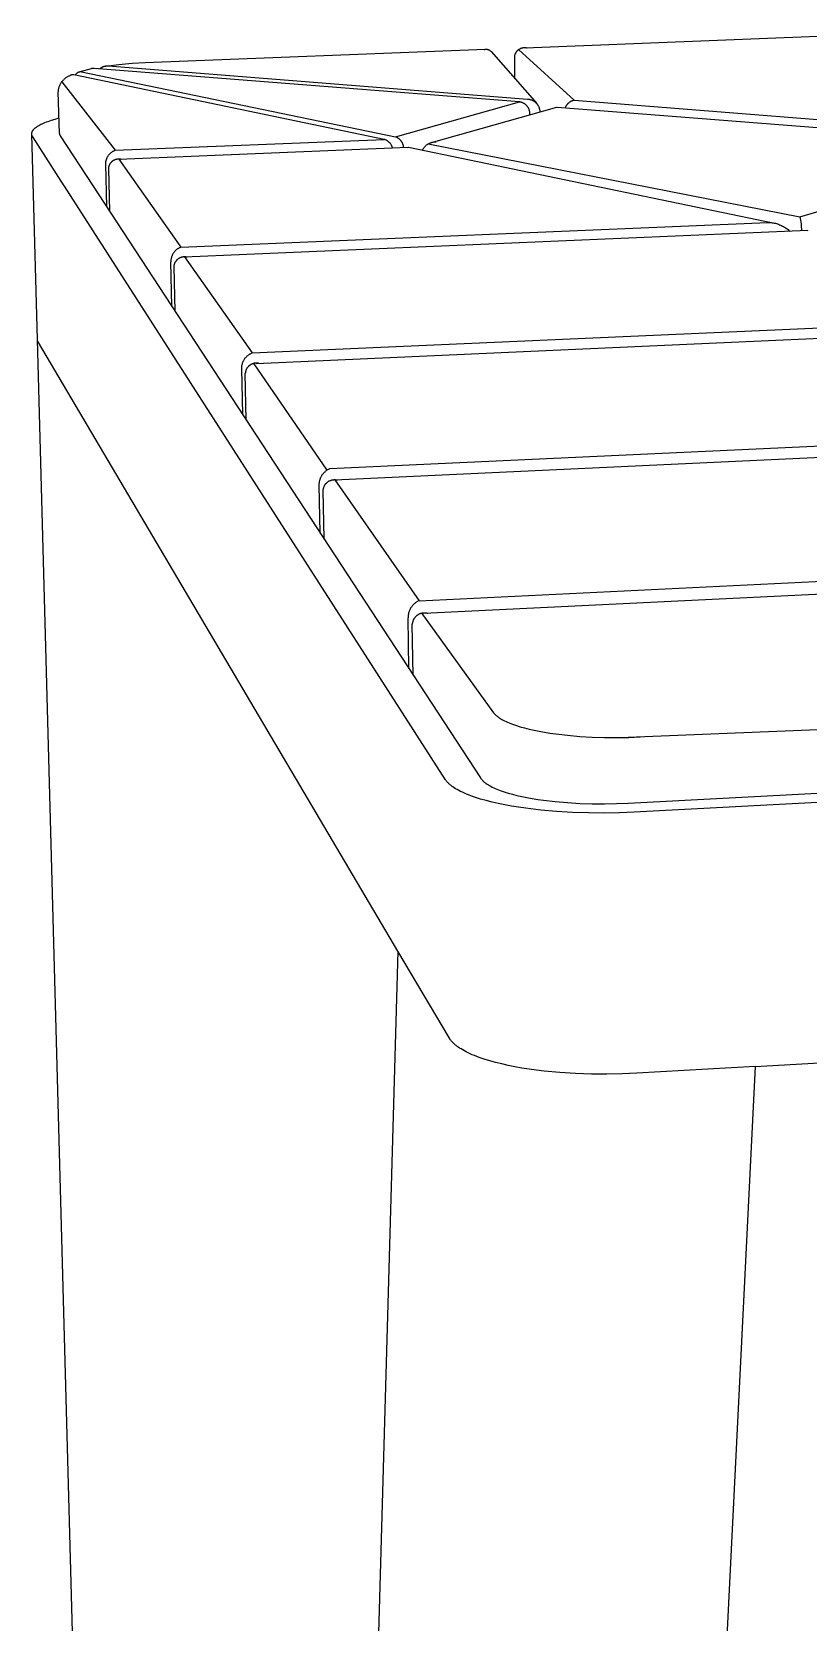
# Model space of a CAD drawing. Header units: millimetres. Extents: x 373 to 3451, y -552 to 1598.
# Drawn here: x 1055 to 1175.8, y 257.4 to 504.7 of the extents above; entities that cross this region are included whole.
import ezdxf

# ---------------------------------------------------------------- set-up
doc = ezdxf.new("R2010")
doc.units = ezdxf.units.MM
doc.header["$MEASUREMENT"] = 0
doc.layers.add('Domyślny', color=7, linetype='Continuous', true_color=0x000000)
doc.layers.add('Utwórz2D linie widoczne', color=7, linetype='Continuous', true_color=0x000000)

msp = doc.modelspace()

# ---------------------------------------------------------------- linework, layer by layer
at = {"layer": 'Domyślny'}
for p, q in [((1130.72, 501.94), (1139.34, 494.05)), ((1059.65, 496.91), (1067.99, 486.29)), ((1111.59, 488.39), (1130.85, 493.8)), ((1139.34, 494.05), (1212.71, 488.28)), ((1067.99, 486.29), (1109.79, 487.98)), ((1116.64, 487.26), (1174.45, 475.91)), ((1068.52, 484.92), (1078.17, 471.19)), ((1174.45, 475.91), (1211.55, 487.1)), ((1078.17, 471.19), (1169.47, 475.07)), ((1078.76, 469.71), (1089.26, 454.76)), ((1089.26, 454.76), (1235.91, 461.26)), ((1089.52, 453.09), (1100.88, 436.54)), ((1101.38, 436.79), (1307.56, 446.37)), ((1102.12, 435.02), (1115.24, 416.23)), ((1115.24, 416.23), (1388.32, 429.59)), ((1115.65, 414.24), (1126.8, 398.8)), ((1223.22, 398), (1147.76, 394.97))]:
    msp.add_line(p, q, dxfattribs=at)
at = {"layer": 'Utwórz2D linie widoczne'}
for p, q in [((1131.72, 502.23), (1195.07, 504.7)), ((1130.89, 502.05), (1130.94, 502.08)), ((1130.94, 502.08), (1130.99, 502.1)), ((1130.99, 502.1), (1131.04, 502.12)), ((1131.04, 502.12), (1131.09, 502.14)), ((1131.09, 502.14), (1131.14, 502.16)), ((1131.14, 502.16), (1131.19, 502.18)), ((1131.19, 502.18), (1131.24, 502.19)), ((1131.24, 502.19), (1131.29, 502.21)), ((1131.29, 502.21), (1131.34, 502.22)), ((1131.34, 502.22), (1131.39, 502.23)), ((1131.39, 502.23), (1131.45, 502.24)), ((1131.45, 502.24), (1131.5, 502.24)), ((1131.5, 502.24), (1131.55, 502.25)), ((1131.55, 502.25), (1131.61, 502.25)), ((1131.61, 502.25), (1131.66, 502.25)), ((1131.66, 502.25), (1131.71, 502.25)), ((1131.71, 502.25), (1131.77, 502.25)), ((1131.77, 502.25), (1131.82, 502.24)), ((1131.82, 502.24), (1131.87, 502.24)), ((1131.87, 502.24), (1131.93, 502.23)), ((1131.93, 502.23), (1131.98, 502.22)), ((1131.98, 502.22), (1132.03, 502.21)), ((1066.52, 499.38), (1068.56, 499.63)), ((1068.56, 499.63), (1070.6, 499.81)), ((1070.6, 499.81), (1072.65, 499.92)), ((1072.65, 499.92), (1125.59, 501.99)), ((1125.36, 501.95), (1125.4, 501.96)), ((1125.4, 501.96), (1125.43, 501.97)), ((1125.43, 501.97), (1125.46, 501.97)), ((1125.46, 501.97), (1125.5, 501.98)), ((1125.5, 501.98), (1125.53, 501.98)), ((1125.53, 501.98), (1125.57, 501.99)), ((1125.57, 501.99), (1125.6, 501.99)), ((1125.6, 501.99), (1125.64, 501.99)), ((1125.64, 501.99), (1125.67, 501.99)), ((1125.67, 501.99), (1125.71, 501.99)), ((1125.71, 501.99), (1125.74, 501.99)), ((1125.74, 501.99), (1125.78, 501.99)), ((1125.78, 501.99), (1125.81, 501.98)), ((1125.81, 501.98), (1125.84, 501.98)), ((1125.84, 501.98), (1125.88, 501.97)), ((1125.88, 501.97), (1125.91, 501.96)), ((1125.91, 501.96), (1125.95, 501.95)), ((1125.95, 501.95), (1125.98, 501.94)), ((1125.98, 501.94), (1126.01, 501.93)), ((1126.01, 501.93), (1126.05, 501.92)), ((1126.05, 501.92), (1126.08, 501.91)), ((1126.08, 501.91), (1126.11, 501.89)), ((1126.11, 501.89), (1126.14, 501.88)), ((1126.14, 501.88), (1126.17, 501.86)), ((1126.17, 501.86), (1126.2, 501.84)), ((1126.2, 501.84), (1126.23, 501.82)), ((1126.23, 501.82), (1126.26, 501.8)), ((1126.26, 501.8), (1126.29, 501.78)), ((1126.29, 501.78), (1126.31, 501.76)), ((1126.31, 501.76), (1126.34, 501.74)), ((1126.34, 501.74), (1126.37, 501.72)), ((1126.37, 501.72), (1126.39, 501.69)), ((1126.39, 501.69), (1126.41, 501.67)), ((1126.41, 501.67), (1126.44, 501.64)), ((1126.44, 501.64), (1133.55, 493.54)), ((1130.11, 500.84), (1130.12, 500.89)), ((1130.11, 500.79), (1130.11, 500.84)), ((1130.15, 497.41), (1130.11, 500.79)), ((1130.12, 500.95), (1130.13, 501)), ((1130.12, 500.89), (1130.12, 500.95)), ((1130.13, 501), (1130.15, 501.05)), ((1130.15, 501.05), (1130.16, 501.1)), ((1130.16, 501.1), (1130.17, 501.15)), ((1130.17, 501.15), (1130.19, 501.2)), ((1130.19, 501.2), (1130.21, 501.26)), ((1130.21, 501.26), (1130.23, 501.3)), ((1130.23, 501.3), (1130.25, 501.35)), ((1130.25, 501.35), (1130.27, 501.4)), ((1130.27, 501.4), (1130.3, 501.45)), ((1130.3, 501.45), (1130.33, 501.5)), ((1130.33, 501.5), (1130.35, 501.54)), ((1130.35, 501.54), (1130.38, 501.59)), ((1130.38, 501.59), (1130.41, 501.63)), ((1130.41, 501.63), (1130.45, 501.67)), ((1130.45, 501.67), (1130.48, 501.71)), ((1130.48, 501.71), (1130.52, 501.75)), ((1130.52, 501.75), (1130.55, 501.79)), ((1130.55, 501.79), (1130.59, 501.83)), ((1130.59, 501.83), (1130.63, 501.86)), ((1130.63, 501.86), (1130.67, 501.9)), ((1130.67, 501.9), (1130.71, 501.93)), ((1130.71, 501.93), (1130.76, 501.96)), ((1130.76, 501.96), (1130.8, 501.99)), ((1130.8, 501.99), (1130.85, 502.02)), ((1130.85, 502.02), (1130.89, 502.05)), ((1059.82, 497.11), (1059.89, 497.19)), ((1059.89, 497.19), (1059.96, 497.26)), ((1059.96, 497.26), (1060.03, 497.33)), ((1060.03, 497.33), (1060.1, 497.4)), ((1060.1, 497.4), (1060.18, 497.46)), ((1060.18, 497.46), (1060.26, 497.53)), ((1060.26, 497.53), (1060.34, 497.59)), ((1060.34, 497.59), (1060.42, 497.64)), ((1060.42, 497.64), (1060.51, 497.7)), ((1060.51, 497.7), (1060.59, 497.75)), ((1060.59, 497.75), (1060.68, 497.79)), ((1060.68, 497.79), (1060.77, 497.84)), ((1060.77, 497.84), (1060.86, 497.88)), ((1060.86, 497.88), (1060.95, 497.92)), ((1060.98, 497.93), (1060.95, 497.92)), ((1061.01, 497.94), (1060.98, 497.93)), ((1061.04, 497.96), (1061.01, 497.94)), ((1061.07, 497.97), (1061.04, 497.96)), ((1061.1, 497.98), (1061.07, 497.97)), ((1061.13, 497.98), (1061.1, 497.98)), ((1061.16, 497.99), (1061.13, 497.98)), ((1061.19, 498), (1061.16, 497.99)), ((1061.22, 498), (1061.19, 498)), ((1061.25, 498.01), (1061.22, 498)), ((1061.28, 498.01), (1061.25, 498.01)), ((1061.31, 498.01), (1061.28, 498.01)), ((1061.34, 498.01), (1061.31, 498.01)), ((1061.37, 498.01), (1061.34, 498.01)), ((1061.4, 498.01), (1061.37, 498.01)), ((1061.43, 498.01), (1061.4, 498.01)), ((1061.46, 498.01), (1061.43, 498.01)), ((1061.49, 498), (1061.46, 498.01)), ((1061.52, 498), (1061.49, 498)), ((1061.55, 497.99), (1061.52, 498)), ((1109.79, 487.98), (1061.55, 497.99)), ((1061.79, 497.94), (1061.8, 497.97)), ((1061.8, 497.97), (1061.81, 498)), ((1061.81, 498), (1061.82, 498.03)), ((1061.82, 498.03), (1061.84, 498.05)), ((1061.84, 498.05), (1061.85, 498.08)), ((1061.85, 498.08), (1061.87, 498.11)), ((1061.87, 498.11), (1061.88, 498.13)), ((1061.88, 498.13), (1061.9, 498.16)), ((1061.9, 498.16), (1061.92, 498.18)), ((1061.92, 498.18), (1061.94, 498.2)), ((1061.94, 498.2), (1061.96, 498.23)), ((1061.96, 498.23), (1061.98, 498.25)), ((1061.98, 498.25), (1062, 498.27)), ((1062, 498.27), (1062.02, 498.29)), ((1062.02, 498.29), (1062.04, 498.31)), ((1062.04, 498.31), (1062.07, 498.33)), ((1062.07, 498.33), (1062.09, 498.35)), ((1062.09, 498.35), (1062.11, 498.36)), ((1062.11, 498.36), (1062.14, 498.38)), ((1062.14, 498.38), (1062.17, 498.39)), ((1062.17, 498.39), (1062.19, 498.41)), ((1062.19, 498.41), (1062.22, 498.42)), ((1062.22, 498.42), (1062.25, 498.44)), ((1062.25, 498.44), (1062.27, 498.45)), ((1062.27, 498.45), (1062.3, 498.46)), ((1062.3, 498.46), (1062.33, 498.47)), ((1062.33, 498.47), (1062.36, 498.48)), ((1062.35, 498.48), (1064.27, 498.98)), ((1062.36, 498.48), (1062.39, 498.48)), ((1062.39, 498.48), (1062.42, 498.49)), ((1062.42, 498.49), (1062.45, 498.5)), ((1062.45, 498.5), (1062.48, 498.5)), ((1062.48, 498.5), (1062.51, 498.51)), ((1062.51, 498.51), (1062.54, 498.51)), ((1062.54, 498.51), (1062.57, 498.51)), ((1062.57, 498.51), (1062.6, 498.51)), ((1062.6, 498.51), (1062.63, 498.51)), ((1062.63, 498.51), (1062.66, 498.51)), ((1062.66, 498.51), (1062.69, 498.51)), ((1062.69, 498.51), (1062.71, 498.5)), ((1062.71, 498.5), (1062.74, 498.5)), ((1062.74, 498.5), (1111.59, 488.39)), ((1064.32, 498.99), (1064.27, 498.98)), ((1064.36, 499), (1064.32, 498.99)), ((1064.41, 499.01), (1064.36, 499)), ((1064.46, 499.01), (1064.41, 499.01)), ((1064.51, 499.01), (1064.46, 499.01)), ((1064.56, 499.02), (1064.51, 499.01)), ((1064.6, 499.02), (1064.56, 499.02)), ((1064.65, 499.01), (1064.6, 499.02)), ((1064.7, 499.01), (1064.65, 499.01)), ((1130.85, 493.8), (1064.7, 499.01)), ((1065.58, 498.94), (1065.62, 498.98)), ((1065.62, 498.98), (1065.66, 499.01)), ((1065.66, 499.01), (1065.7, 499.05)), ((1065.7, 499.05), (1065.75, 499.08)), ((1065.75, 499.08), (1065.79, 499.11)), ((1065.79, 499.11), (1065.83, 499.14)), ((1065.83, 499.14), (1065.88, 499.17)), ((1065.88, 499.17), (1065.93, 499.2)), ((1065.93, 499.2), (1065.97, 499.22)), ((1065.97, 499.22), (1066.02, 499.24)), ((1066.02, 499.24), (1066.07, 499.27)), ((1066.07, 499.27), (1066.12, 499.29)), ((1066.12, 499.29), (1066.17, 499.31)), ((1066.17, 499.31), (1066.22, 499.32)), ((1066.22, 499.32), (1066.27, 499.34)), ((1066.27, 499.34), (1066.33, 499.35)), ((1066.33, 499.35), (1066.38, 499.36)), ((1066.38, 499.36), (1066.43, 499.37)), ((1066.43, 499.37), (1066.48, 499.38)), ((1066.48, 499.38), (1066.54, 499.39)), ((1066.54, 499.39), (1066.59, 499.39)), ((1066.59, 499.39), (1066.64, 499.39)), ((1066.64, 499.39), (1066.7, 499.39)), ((1066.7, 499.39), (1066.75, 499.39)), ((1066.75, 499.39), (1066.8, 499.39)), ((1066.8, 499.39), (1066.86, 499.39)), ((1066.86, 499.39), (1132.1, 494.25)), ((1059.12, 495.38), (1059.13, 495.48)), ((1059.29, 488.91), (1059.12, 495.38)), ((1059.13, 495.48), (1059.14, 495.58)), ((1059.14, 495.58), (1059.15, 495.68)), ((1059.15, 495.68), (1059.17, 495.78)), ((1059.17, 495.78), (1059.19, 495.87)), ((1059.19, 495.87), (1059.21, 495.97)), ((1059.21, 495.97), (1059.24, 496.07)), ((1059.24, 496.07), (1059.27, 496.16)), ((1059.27, 496.16), (1059.31, 496.26)), ((1059.31, 496.26), (1059.34, 496.35)), ((1059.34, 496.35), (1059.39, 496.44)), ((1059.39, 496.44), (1059.43, 496.53)), ((1059.43, 496.53), (1059.48, 496.62)), ((1059.48, 496.62), (1059.53, 496.71)), ((1059.53, 496.71), (1059.58, 496.79)), ((1059.58, 496.79), (1059.64, 496.88)), ((1059.64, 496.88), (1059.69, 496.96)), ((1059.69, 496.96), (1059.76, 497.04)), ((1059.76, 497.04), (1059.82, 497.11)), ((1117.19, 487.48), (1136.67, 492.99)), ((1130.91, 493.79), (1130.85, 493.8)), ((1130.98, 493.78), (1130.91, 493.79)), ((1131.04, 493.76), (1130.98, 493.78)), ((1131.1, 493.75), (1131.04, 493.76)), ((1131.16, 493.73), (1131.1, 493.75)), ((1131.22, 493.71), (1131.16, 493.73)), ((1131.28, 493.69), (1131.22, 493.71)), ((1131.34, 493.66), (1131.28, 493.69)), ((1131.4, 493.64), (1131.34, 493.66)), ((1131.46, 493.61), (1131.4, 493.64)), ((1131.52, 493.58), (1131.46, 493.61)), ((1131.57, 493.55), (1131.52, 493.58)), ((1131.63, 493.52), (1131.57, 493.55)), ((1131.68, 493.48), (1131.63, 493.52)), ((1131.73, 493.44), (1131.68, 493.48)), ((1131.78, 493.4), (1131.73, 493.44)), ((1131.83, 493.36), (1131.78, 493.4)), ((1131.88, 493.32), (1131.83, 493.36)), ((1131.93, 493.28), (1131.88, 493.32)), ((1131.97, 493.23), (1131.93, 493.28)), ((1132.01, 493.18), (1131.97, 493.23)), ((1132.06, 493.14), (1132.01, 493.18)), ((1132.1, 493.09), (1132.06, 493.14)), ((1132.1, 494.25), (1132.17, 494.24)), ((1132.13, 493.03), (1132.1, 493.09)), ((1132.17, 492.98), (1132.13, 493.03)), ((1132.17, 494.24), (1132.24, 494.24)), ((1132.21, 492.93), (1132.17, 492.98)), ((1132.24, 492.87), (1132.21, 492.93)), ((1132.24, 494.24), (1132.31, 494.23)), ((1132.27, 492.82), (1132.24, 492.87)), ((1132.3, 492.76), (1132.27, 492.82)), ((1132.33, 492.7), (1132.3, 492.76)), ((1132.31, 494.23), (1132.38, 494.22)), ((1132.35, 492.64), (1132.33, 492.7)), ((1132.37, 492.58), (1132.35, 492.64)), ((1132.39, 492.52), (1132.37, 492.58)), ((1132.38, 494.22), (1132.45, 494.2)), ((1132.41, 492.46), (1132.39, 492.52)), ((1132.43, 492.4), (1132.41, 492.46)), ((1132.44, 492.34), (1132.43, 492.4)), ((1132.46, 492.27), (1132.44, 492.34)), ((1132.45, 494.2), (1132.51, 494.18)), ((1132.47, 492.21), (1132.46, 492.27)), ((1132.48, 492.15), (1132.47, 492.21)), ((1132.51, 494.18), (1132.58, 494.17)), ((1132.58, 494.17), (1132.65, 494.14)), ((1132.65, 494.14), (1132.71, 494.12)), ((1132.71, 494.12), (1132.78, 494.1)), ((1132.78, 494.1), (1132.84, 494.07)), ((1132.84, 494.07), (1132.9, 494.04)), ((1132.9, 494.04), (1132.96, 494.01)), ((1132.96, 494.01), (1133.03, 493.97)), ((1133.03, 493.97), (1133.08, 493.94)), ((1133.08, 493.94), (1133.14, 493.9)), ((1133.14, 493.9), (1133.2, 493.86)), ((1133.2, 493.86), (1133.25, 493.82)), ((1133.25, 493.82), (1133.31, 493.77)), ((1133.31, 493.77), (1133.36, 493.73)), ((1133.36, 493.73), (1133.41, 493.68)), ((1133.41, 493.68), (1133.46, 493.63)), ((1133.46, 493.63), (1133.51, 493.58)), ((1133.51, 493.58), (1133.55, 493.53)), ((1133.55, 493.53), (1133.6, 493.47)), ((1133.6, 493.47), (1133.64, 493.42)), ((1133.64, 493.42), (1133.68, 493.36)), ((1133.68, 493.36), (1133.72, 493.3)), ((1133.72, 493.3), (1133.75, 493.24)), ((1133.75, 493.24), (1133.79, 493.18)), ((1133.79, 493.18), (1133.82, 493.12)), ((1133.82, 493.12), (1133.85, 493.06)), ((1133.85, 493.06), (1133.87, 492.99)), ((1133.87, 492.99), (1133.9, 492.93)), ((1133.9, 492.93), (1133.92, 492.86)), ((1133.92, 492.86), (1133.94, 492.8)), ((1133.94, 492.8), (1133.96, 492.73)), ((1133.96, 492.73), (1133.98, 492.66)), ((1133.98, 492.66), (1133.99, 492.6)), ((1133.99, 492.6), (1134, 492.53)), ((1134, 492.53), (1134.01, 492.46)), ((1134.01, 492.46), (1134.02, 492.39)), ((1134.02, 492.39), (1134.02, 492.24)), ((1136.67, 492.99), (1136.86, 492.95)), ((1136.74, 493), (1211.55, 487.1)), ((1138, 492.96), (1137.98, 492.9)), ((1138.03, 493.02), (1138, 492.96)), ((1138.06, 493.08), (1138.03, 493.02)), ((1138.09, 493.13), (1138.06, 493.08)), ((1138.12, 493.19), (1138.09, 493.13)), ((1138.16, 493.24), (1138.12, 493.19)), ((1138.19, 493.3), (1138.16, 493.24)), ((1138.23, 493.35), (1138.19, 493.3)), ((1138.27, 493.4), (1138.23, 493.35)), ((1138.31, 493.45), (1138.27, 493.4)), ((1138.35, 493.49), (1138.31, 493.45)), ((1138.4, 493.54), (1138.35, 493.49)), ((1138.44, 493.58), (1138.4, 493.54)), ((1138.49, 493.63), (1138.44, 493.58)), ((1138.54, 493.67), (1138.49, 493.63)), ((1138.59, 493.71), (1138.54, 493.67)), ((1138.64, 493.74), (1138.59, 493.71)), ((1138.7, 493.78), (1138.64, 493.74)), ((1138.75, 493.81), (1138.7, 493.78)), ((1138.8, 493.85), (1138.75, 493.81)), ((1138.86, 493.88), (1138.8, 493.85)), ((1138.92, 493.9), (1138.86, 493.88)), ((1138.98, 493.93), (1138.92, 493.9)), ((1139.04, 493.96), (1138.98, 493.93)), ((1139.1, 493.98), (1139.04, 493.96)), ((1139.16, 494), (1139.1, 493.98)), ((1139.22, 494.02), (1139.16, 494)), ((1139.28, 494.03), (1139.22, 494.02)), ((1139.34, 494.05), (1139.28, 494.03)), ((1055.47, 489.7), (1055.53, 489.75)), ((1055.53, 489.75), (1055.58, 489.79)), ((1055.58, 489.79), (1055.64, 489.84)), ((1055.64, 489.84), (1055.71, 489.89)), ((1055.71, 489.89), (1055.78, 489.94)), ((1055.78, 489.94), (1055.85, 489.98)), ((1055.85, 489.98), (1055.92, 490.03)), ((1055.92, 490.03), (1056, 490.08)), ((1056, 490.08), (1056.08, 490.13)), ((1056.08, 490.13), (1056.25, 490.22)), ((1056.25, 490.22), (1056.43, 490.32)), ((1056.43, 490.32), (1056.62, 490.41)), ((1056.62, 490.41), (1056.83, 490.5)), ((1056.83, 490.5), (1057.05, 490.6)), ((1057.05, 490.6), (1057.28, 490.69)), ((1057.28, 490.69), (1057.52, 490.78)), ((1057.52, 490.78), (1058.05, 490.96)), ((1058.05, 490.96), (1058.62, 491.14)), ((1058.62, 491.14), (1059.23, 491.31)), ((1132.48, 492.08), (1132.48, 492.15)), ((1132.49, 492.02), (1132.48, 492.08)), ((1132.49, 491.96), (1132.49, 492.02)), ((1132.49, 491.81), (1132.49, 491.96)), ((1055, 488.92), (1055.01, 488.95)), ((1055, 488.9), (1055, 488.92)), ((1055, 488.88), (1055, 488.9)), ((1055, 488.86), (1055, 488.88)), ((1055, 488.83), (1055, 488.86)), ((1055, 488.81), (1055, 488.83)), ((1055, 488.79), (1055, 488.81)), ((1055.87, 456.88), (1055, 488.81)), ((1055, 488.77), (1055, 488.79)), ((1055.01, 488.74), (1055, 488.77)), ((1055.01, 488.99), (1055.02, 489.02)), ((1055.01, 488.97), (1055.01, 488.99)), ((1055.01, 488.95), (1055.01, 488.97)), ((1055.01, 488.72), (1055.01, 488.74)), ((1055.02, 488.7), (1055.01, 488.72)), ((1055.02, 489.04), (1055.03, 489.06)), ((1055.02, 489.02), (1055.02, 489.04)), ((1055.02, 488.68), (1055.02, 488.7)), ((1055.03, 488.65), (1055.02, 488.68)), ((1055.03, 489.06), (1055.04, 489.08)), ((1055.03, 488.63), (1055.03, 488.65)), ((1055.04, 488.61), (1055.03, 488.63)), ((1055.04, 489.11), (1055.05, 489.13)), ((1055.04, 489.08), (1055.04, 489.11)), ((1055.05, 488.59), (1055.04, 488.61)), ((1055.05, 489.13), (1055.06, 489.15)), ((1055.05, 488.57), (1055.05, 488.59)), ((1055.06, 488.54), (1055.05, 488.57)), ((1055.06, 489.15), (1055.07, 489.18)), ((1055.07, 488.52), (1055.06, 488.54)), ((1055.07, 489.18), (1055.08, 489.2)), ((1055.08, 488.5), (1055.07, 488.52)), ((1055.08, 489.2), (1055.09, 489.22)), ((1055.09, 488.48), (1055.08, 488.5)), ((1055.09, 489.22), (1055.1, 489.25)), ((1055.1, 488.46), (1055.09, 488.48)), ((1055.1, 489.25), (1055.12, 489.27)), ((1055.11, 488.43), (1055.1, 488.46)), ((1055.13, 488.41), (1055.11, 488.43)), ((1055.12, 489.27), (1055.13, 489.29)), ((1055.13, 489.29), (1055.14, 489.32)), ((1055.14, 488.39), (1055.13, 488.41)), ((1055.14, 489.32), (1055.16, 489.34)), ((1055.15, 488.37), (1055.14, 488.39)), ((1060.06, 480.73), (1055.15, 488.37)), ((1055.16, 489.34), (1055.17, 489.37)), ((1055.17, 489.37), (1055.19, 489.39)), ((1055.19, 489.39), (1055.21, 489.41)), ((1055.21, 489.41), (1055.22, 489.44)), ((1055.22, 489.44), (1055.24, 489.46)), ((1055.24, 489.46), (1055.26, 489.48)), ((1055.26, 489.48), (1055.28, 489.51)), ((1055.28, 489.51), (1055.3, 489.53)), ((1055.3, 489.53), (1055.32, 489.56)), ((1055.32, 489.56), (1055.37, 489.6)), ((1055.37, 489.6), (1055.42, 489.65)), ((1055.42, 489.65), (1055.47, 489.7)), ((1059.29, 488.91), (1059.29, 488.89)), ((1059.29, 488.89), (1059.29, 488.86)), ((1059.29, 488.86), (1059.3, 488.84)), ((1059.3, 488.84), (1059.3, 488.82)), ((1059.3, 488.82), (1059.31, 488.79)), ((1059.31, 488.79), (1059.31, 488.77)), ((1059.31, 488.77), (1059.32, 488.75)), ((1059.32, 488.75), (1059.32, 488.73)), ((1059.32, 488.73), (1059.33, 488.71)), ((1059.33, 488.71), (1059.34, 488.68)), ((1059.34, 488.68), (1059.35, 488.66)), ((1059.35, 488.66), (1059.36, 488.64)), ((1059.36, 488.64), (1059.37, 488.62)), ((1059.37, 488.62), (1059.38, 488.6)), ((1059.38, 488.6), (1059.39, 488.58)), ((1059.39, 488.58), (1059.4, 488.56)), ((1059.4, 488.56), (1059.41, 488.54)), ((1059.41, 488.54), (1064.44, 480.87)), ((1109.85, 487.96), (1109.79, 487.98)), ((1109.92, 487.94), (1109.85, 487.96)), ((1109.98, 487.92), (1109.92, 487.94)), ((1110.04, 487.89), (1109.98, 487.92)), ((1110.1, 487.86), (1110.04, 487.89)), ((1110.16, 487.83), (1110.1, 487.86)), ((1110.22, 487.8), (1110.16, 487.83)), ((1110.28, 487.76), (1110.22, 487.8)), ((1110.33, 487.73), (1110.28, 487.76)), ((1110.39, 487.69), (1110.33, 487.73)), ((1110.44, 487.65), (1110.39, 487.69)), ((1110.5, 487.6), (1110.44, 487.65)), ((1110.55, 487.56), (1110.5, 487.6)), ((1110.6, 487.51), (1110.55, 487.56)), ((1110.64, 487.47), (1110.6, 487.51)), ((1110.69, 487.42), (1110.64, 487.47)), ((1110.73, 487.37), (1110.69, 487.42)), ((1110.78, 487.31), (1110.73, 487.37)), ((1110.82, 487.26), (1110.78, 487.31)), ((1110.86, 487.21), (1110.82, 487.26)), ((1111.59, 488.39), (1111.65, 488.36)), ((1111.65, 488.36), (1111.71, 488.33)), ((1111.71, 488.33), (1111.77, 488.3)), ((1111.77, 488.3), (1111.82, 488.27)), ((1111.82, 488.27), (1111.88, 488.24)), ((1111.88, 488.24), (1111.94, 488.21)), ((1111.94, 488.21), (1111.99, 488.17)), ((1111.99, 488.17), (1112.04, 488.13)), ((1112.04, 488.13), (1112.09, 488.09)), ((1112.09, 488.09), (1112.14, 488.05)), ((1112.14, 488.05), (1112.19, 488)), ((1112.19, 488), (1112.24, 487.96)), ((1112.24, 487.96), (1112.29, 487.91)), ((1112.29, 487.91), (1112.33, 487.86)), ((1112.33, 487.86), (1112.37, 487.81)), ((1112.37, 487.81), (1112.41, 487.76)), ((1112.41, 487.76), (1112.45, 487.71)), ((1112.45, 487.71), (1112.49, 487.65)), ((1112.49, 487.65), (1112.52, 487.6)), ((1112.52, 487.6), (1112.56, 487.54)), ((1112.56, 487.54), (1112.59, 487.48)), ((1112.59, 487.48), (1112.62, 487.42)), ((1112.62, 487.42), (1112.64, 487.36)), ((1112.64, 487.36), (1112.67, 487.3)), ((1112.67, 487.3), (1112.69, 487.24)), ((1112.69, 487.24), (1112.71, 487.18)), ((1116.55, 487.2), (1116.61, 487.25)), ((1116.61, 487.25), (1116.68, 487.29)), ((1116.68, 487.29), (1116.75, 487.33)), ((1116.75, 487.33), (1116.83, 487.36)), ((1116.83, 487.36), (1116.9, 487.4)), ((1116.9, 487.4), (1116.97, 487.43)), ((1116.97, 487.43), (1117.05, 487.46)), ((1117.05, 487.46), (1117.12, 487.48)), ((1117.12, 487.48), (1117.2, 487.51)), ((1117.2, 487.51), (1117.28, 487.53)), ((1117.28, 487.53), (1117.36, 487.54)), ((1117.36, 487.54), (1117.44, 487.56)), ((1117.44, 487.56), (1117.52, 487.57)), ((1117.52, 487.57), (1117.6, 487.58)), ((1117.6, 487.58), (1117.68, 487.59)), ((1117.68, 487.59), (1117.76, 487.59)), ((1117.76, 487.59), (1117.84, 487.59)), ((1117.84, 487.59), (1117.92, 487.59)), ((1066.58, 484.74), (1066.6, 484.81)), ((1066.6, 484.81), (1066.62, 484.89)), ((1066.62, 484.89), (1066.65, 484.96)), ((1066.65, 484.96), (1066.67, 485.03)), ((1066.67, 485.03), (1066.7, 485.11)), ((1066.7, 485.11), (1066.74, 485.18)), ((1066.74, 485.18), (1066.77, 485.24)), ((1066.77, 485.24), (1066.81, 485.31)), ((1066.81, 485.31), (1066.85, 485.38)), ((1066.85, 485.38), (1066.9, 485.44)), ((1066.9, 485.44), (1066.94, 485.51)), ((1066.94, 485.51), (1066.99, 485.57)), ((1066.99, 485.57), (1067.04, 485.63)), ((1067.04, 485.63), (1067.09, 485.69)), ((1067.09, 485.69), (1067.14, 485.74)), ((1067.14, 485.74), (1067.2, 485.8)), ((1067.2, 485.8), (1067.25, 485.85)), ((1067.25, 485.85), (1067.31, 485.9)), ((1067.31, 485.9), (1067.37, 485.95)), ((1067.37, 485.95), (1067.44, 486)), ((1067.44, 486), (1067.5, 486.04)), ((1067.5, 486.04), (1067.57, 486.08)), ((1067.57, 486.08), (1067.63, 486.12)), ((1067.63, 486.12), (1067.7, 486.16)), ((1067.7, 486.16), (1067.77, 486.2)), ((1067.77, 486.2), (1067.84, 486.23)), ((1067.77, 484.75), (1067.82, 484.78)), ((1067.82, 484.78), (1067.87, 484.8)), ((1067.84, 486.23), (1067.91, 486.26)), ((1067.87, 484.8), (1067.92, 484.82)), ((1067.91, 486.26), (1067.99, 486.29)), ((1067.92, 484.82), (1067.97, 484.84)), ((1067.97, 484.84), (1068.02, 484.86)), ((1068.02, 484.86), (1068.07, 484.88)), ((1068.07, 484.88), (1068.12, 484.89)), ((1068.12, 484.89), (1068.17, 484.91)), ((1068.17, 484.91), (1068.22, 484.92)), ((1068.22, 484.92), (1068.28, 484.93)), ((1068.28, 484.93), (1068.33, 484.94)), ((1068.33, 484.94), (1068.38, 484.94)), ((1068.38, 484.94), (1068.44, 484.95)), ((1068.44, 484.95), (1068.49, 484.95)), ((1068.49, 484.95), (1068.55, 484.95)), ((1068.52, 484.92), (1113.53, 486.76)), ((1068.55, 484.95), (1068.6, 484.95)), ((1068.6, 484.95), (1068.65, 484.95)), ((1068.65, 484.95), (1068.71, 484.94)), ((1068.71, 484.94), (1068.76, 484.93)), ((1068.76, 484.93), (1068.81, 484.93)), ((1068.81, 484.93), (1068.87, 484.91)), ((1068.87, 484.91), (1068.92, 484.9)), ((1110.89, 487.15), (1110.86, 487.21)), ((1110.93, 487.09), (1110.89, 487.15)), ((1110.96, 487.03), (1110.93, 487.09)), ((1110.99, 486.97), (1110.96, 487.03)), ((1111.02, 486.91), (1110.99, 486.97)), ((1111.05, 486.85), (1111.02, 486.91)), ((1111.07, 486.79), (1111.05, 486.85)), ((1111.09, 486.72), (1111.07, 486.79)), ((1111.11, 486.66), (1111.09, 486.72)), ((1112.71, 487.18), (1112.73, 487.12)), ((1112.73, 487.12), (1112.75, 487.05)), ((1112.75, 487.05), (1112.76, 486.99)), ((1112.76, 486.99), (1112.78, 486.92)), ((1112.78, 486.92), (1112.79, 486.86)), ((1112.79, 486.86), (1112.79, 486.79)), ((1112.79, 486.79), (1112.8, 486.73)), ((1113.4, 486.72), (1113.59, 486.75)), ((1113.59, 486.75), (1170.52, 474.93)), ((1115.76, 486.3), (1115.8, 486.37)), ((1115.8, 486.37), (1115.84, 486.44)), ((1115.84, 486.44), (1115.88, 486.51)), ((1115.88, 486.51), (1115.92, 486.58)), ((1115.92, 486.58), (1115.97, 486.65)), ((1115.97, 486.65), (1116.02, 486.71)), ((1116.02, 486.71), (1116.07, 486.77)), ((1116.07, 486.77), (1116.12, 486.83)), ((1116.12, 486.83), (1116.18, 486.89)), ((1116.18, 486.89), (1116.23, 486.95)), ((1116.23, 486.95), (1116.29, 487)), ((1116.29, 487), (1116.35, 487.06)), ((1116.35, 487.06), (1116.42, 487.11)), ((1116.42, 487.11), (1116.48, 487.16)), ((1116.48, 487.16), (1116.55, 487.2)), ((1066.5, 484.2), (1066.51, 484.28)), ((1066.5, 484.12), (1066.5, 484.2)), ((1066.67, 477.46), (1066.5, 484.12)), ((1066.51, 484.36), (1066.52, 484.43)), ((1066.51, 484.28), (1066.51, 484.36)), ((1066.52, 484.43), (1066.53, 484.51)), ((1066.53, 484.51), (1066.54, 484.59)), ((1066.54, 484.59), (1066.56, 484.66)), ((1066.56, 484.66), (1066.58, 484.74)), ((1066.97, 483.53), (1066.98, 483.59)), ((1066.97, 483.48), (1066.97, 483.53)), ((1066.97, 483.43), (1066.97, 483.48)), ((1067.13, 476.75), (1066.97, 483.43)), ((1066.98, 483.59), (1066.99, 483.64)), ((1066.99, 483.64), (1067, 483.69)), ((1067, 483.69), (1067.01, 483.75)), ((1067.01, 483.75), (1067.02, 483.8)), ((1067.02, 483.8), (1067.04, 483.85)), ((1067.04, 483.85), (1067.06, 483.9)), ((1067.06, 483.9), (1067.07, 483.95)), ((1067.07, 483.95), (1067.09, 484)), ((1067.09, 484), (1067.12, 484.05)), ((1067.12, 484.05), (1067.14, 484.1)), ((1067.14, 484.1), (1067.17, 484.15)), ((1067.17, 484.15), (1067.19, 484.2)), ((1067.19, 484.2), (1067.22, 484.24)), ((1067.22, 484.24), (1067.25, 484.29)), ((1067.25, 484.29), (1067.28, 484.33)), ((1067.28, 484.33), (1067.32, 484.37)), ((1067.32, 484.37), (1067.35, 484.41)), ((1067.35, 484.41), (1067.39, 484.45)), ((1067.39, 484.45), (1067.43, 484.49)), ((1067.43, 484.49), (1067.47, 484.53)), ((1067.47, 484.53), (1067.51, 484.57)), ((1067.51, 484.57), (1067.55, 484.6)), ((1067.55, 484.6), (1067.59, 484.63)), ((1067.59, 484.63), (1067.63, 484.67)), ((1067.63, 484.67), (1067.68, 484.7)), ((1067.68, 484.7), (1067.72, 484.72)), ((1067.72, 484.72), (1067.77, 484.75)), ((1060.09, 480.69), (1060.06, 480.73)), ((1119.34, 388.4), (1060.09, 480.69)), ((1064.44, 480.87), (1124.78, 388.69)), ((1169.47, 475.07), (1169.64, 475.06)), ((1169.64, 475.06), (1169.82, 475.05)), ((1169.82, 475.05), (1169.99, 475.04)), ((1169.99, 475.04), (1170.16, 475.02)), ((1170.16, 475.02), (1170.32, 474.99)), ((1170.32, 474.99), (1170.49, 474.96)), ((1170.49, 474.96), (1170.66, 474.92)), ((1170.66, 474.92), (1170.82, 474.88)), ((1170.82, 474.88), (1170.99, 474.83)), ((1174.45, 475.91), (1174.51, 475.65)), ((1174.51, 475.65), (1174.57, 475.39)), ((1174.57, 475.39), (1174.61, 475.12)), ((1174.61, 475.12), (1174.65, 474.86)), ((1174.65, 474.86), (1174.68, 474.6)), ((1078.76, 469.71), (1175.72, 473.84)), ((1170.99, 474.83), (1171.15, 474.77)), ((1171.15, 474.77), (1171.31, 474.71)), ((1171.31, 474.71), (1171.47, 474.65)), ((1171.47, 474.65), (1171.62, 474.58)), ((1171.62, 474.58), (1171.78, 474.5)), ((1171.78, 474.5), (1171.93, 474.42)), ((1171.93, 474.42), (1172.07, 474.33)), ((1172.07, 474.33), (1172.22, 474.24)), ((1172.22, 474.24), (1172.36, 474.15)), ((1172.36, 474.15), (1172.5, 474.05)), ((1172.5, 474.05), (1172.63, 473.94)), ((1172.63, 473.94), (1172.77, 473.83)), ((1172.77, 473.83), (1172.89, 473.72)), ((1174.68, 474.6), (1174.7, 474.33)), ((1174.7, 474.33), (1174.71, 474.06)), ((1174.71, 474.06), (1174.71, 473.8)), ((1175.59, 473.79), (1175.77, 473.84)), ((1076.84, 469.95), (1076.81, 469.87)), ((1076.88, 470.02), (1076.84, 469.95)), ((1076.91, 470.09), (1076.88, 470.02)), ((1076.95, 470.17), (1076.91, 470.09)), ((1076.99, 470.23), (1076.95, 470.17)), ((1077.04, 470.3), (1076.99, 470.23)), ((1077.09, 470.37), (1077.04, 470.3)), ((1077.13, 470.43), (1077.09, 470.37)), ((1077.19, 470.5), (1077.13, 470.43)), ((1077.24, 470.56), (1077.19, 470.5)), ((1077.29, 470.62), (1077.24, 470.56)), ((1077.35, 470.68), (1077.29, 470.62)), ((1077.41, 470.73), (1077.35, 470.68)), ((1077.47, 470.78), (1077.41, 470.73)), ((1077.53, 470.84), (1077.47, 470.78)), ((1077.6, 470.88), (1077.53, 470.84)), ((1077.67, 470.93), (1077.6, 470.88)), ((1077.73, 470.98), (1077.67, 470.93)), ((1077.8, 471.02), (1077.73, 470.98)), ((1077.87, 471.06), (1077.8, 471.02)), ((1077.94, 471.1), (1077.87, 471.06)), ((1078.02, 471.13), (1077.94, 471.1)), ((1078.09, 471.16), (1078.02, 471.13)), ((1078.17, 471.19), (1078.09, 471.16)), ((1076.64, 469.17), (1076.63, 469.09)), ((1076.63, 469.09), (1076.63, 469)), ((1076.63, 469), (1076.63, 468.92)), ((1076.79, 461.99), (1076.63, 468.92)), ((1076.65, 469.25), (1076.64, 469.17)), ((1076.66, 469.33), (1076.65, 469.25)), ((1076.67, 469.41), (1076.66, 469.33)), ((1076.69, 469.49), (1076.67, 469.41)), ((1076.71, 469.57), (1076.69, 469.49)), ((1076.73, 469.64), (1076.71, 469.57)), ((1076.75, 469.72), (1076.73, 469.64)), ((1076.78, 469.8), (1076.75, 469.72)), ((1076.81, 469.87), (1076.78, 469.8)), ((1077.14, 468.28), (1077.15, 468.34)), ((1077.14, 468.22), (1077.14, 468.28)), ((1077.14, 468.17), (1077.14, 468.22)), ((1077.3, 461.22), (1077.14, 468.17)), ((1077.15, 468.34), (1077.16, 468.39)), ((1077.16, 468.39), (1077.17, 468.45)), ((1077.17, 468.45), (1077.18, 468.5)), ((1077.18, 468.5), (1077.2, 468.56)), ((1077.2, 468.56), (1077.21, 468.61)), ((1077.21, 468.61), (1077.23, 468.66)), ((1077.23, 468.66), (1077.25, 468.72)), ((1077.25, 468.72), (1077.27, 468.77)), ((1077.27, 468.77), (1077.3, 468.82)), ((1077.3, 468.82), (1077.32, 468.87)), ((1077.32, 468.87), (1077.35, 468.92)), ((1077.35, 468.92), (1077.38, 468.97)), ((1077.38, 468.97), (1077.41, 469.01)), ((1077.41, 469.01), (1077.44, 469.06)), ((1077.44, 469.06), (1077.47, 469.11)), ((1077.47, 469.11), (1077.51, 469.15)), ((1077.51, 469.15), (1077.54, 469.19)), ((1077.54, 469.19), (1077.58, 469.23)), ((1077.58, 469.23), (1077.62, 469.27)), ((1077.62, 469.27), (1077.66, 469.31)), ((1077.66, 469.31), (1077.7, 469.35)), ((1077.7, 469.35), (1077.75, 469.39)), ((1077.75, 469.39), (1077.79, 469.42)), ((1077.79, 469.42), (1077.84, 469.45)), ((1077.84, 469.45), (1077.89, 469.48)), ((1077.89, 469.48), (1077.93, 469.51)), ((1077.93, 469.51), (1077.98, 469.54)), ((1077.98, 469.54), (1078.03, 469.57)), ((1078.03, 469.57), (1078.08, 469.59)), ((1078.08, 469.59), (1078.13, 469.62)), ((1078.13, 469.62), (1078.19, 469.64)), ((1078.19, 469.64), (1078.24, 469.66)), ((1078.24, 469.66), (1078.29, 469.67)), ((1078.29, 469.67), (1078.35, 469.69)), ((1078.35, 469.69), (1078.4, 469.7)), ((1078.4, 469.7), (1078.46, 469.71)), ((1078.46, 469.71), (1078.51, 469.72)), ((1078.51, 469.72), (1078.57, 469.73)), ((1078.57, 469.73), (1078.62, 469.74)), ((1078.62, 469.74), (1078.68, 469.74)), ((1078.68, 469.74), (1078.74, 469.74)), ((1078.74, 469.74), (1078.79, 469.74)), ((1078.79, 469.74), (1078.85, 469.74)), ((1078.85, 469.74), (1078.91, 469.74)), ((1078.91, 469.74), (1078.96, 469.73)), ((1078.96, 469.73), (1079.02, 469.72)), ((1079.02, 469.72), (1079.07, 469.71)), ((1079.07, 469.71), (1079.13, 469.7)), ((1079.13, 469.7), (1079.18, 469.69)), ((1089.92, 453.14), (1242.61, 459.94)), ((1055.87, 456.86), (1055.87, 456.88)), ((1055.87, 456.84), (1055.87, 456.86)), ((1055.88, 456.81), (1055.87, 456.84)), ((1064.47, 141.4), (1055.87, 456.84)), ((1055.88, 456.79), (1055.88, 456.81)), ((1055.88, 456.76), (1055.88, 456.79)), ((1055.89, 456.74), (1055.88, 456.76)), ((1055.89, 456.7), (1055.89, 456.74)), ((1055.9, 456.66), (1055.89, 456.7)), ((1055.91, 456.63), (1055.9, 456.66)), ((1055.93, 456.59), (1055.91, 456.63)), ((1055.94, 456.56), (1055.93, 456.59)), ((1055.95, 456.52), (1055.94, 456.56)), ((1055.97, 456.49), (1055.95, 456.52)), ((1055.99, 456.45), (1055.97, 456.49)), ((1056, 456.42), (1055.99, 456.45)), ((1056.02, 456.39), (1056, 456.42)), ((1111.95, 361.75), (1056.02, 456.39)), ((1087.66, 452.54), (1087.67, 452.63)), ((1087.67, 452.63), (1087.68, 452.72)), ((1087.68, 452.72), (1087.69, 452.8)), ((1087.69, 452.8), (1087.71, 452.89)), ((1087.71, 452.89), (1087.72, 452.98)), ((1087.72, 452.98), (1087.75, 453.06)), ((1087.75, 453.06), (1087.77, 453.14)), ((1087.77, 453.14), (1087.8, 453.23)), ((1087.8, 453.23), (1087.83, 453.31)), ((1087.83, 453.31), (1087.86, 453.39)), ((1087.86, 453.39), (1087.89, 453.47)), ((1087.89, 453.47), (1087.93, 453.55)), ((1087.93, 453.55), (1087.97, 453.63)), ((1087.97, 453.63), (1088.02, 453.7)), ((1088.02, 453.7), (1088.06, 453.78)), ((1088.06, 453.78), (1088.11, 453.85)), ((1088.11, 453.85), (1088.16, 453.92)), ((1088.16, 453.92), (1088.21, 453.99)), ((1088.21, 453.99), (1088.27, 454.06)), ((1088.27, 454.06), (1088.33, 454.12)), ((1088.33, 454.12), (1088.39, 454.18)), ((1088.39, 454.18), (1088.45, 454.24)), ((1088.45, 454.24), (1088.52, 454.3)), ((1088.52, 454.3), (1088.58, 454.36)), ((1088.58, 454.36), (1088.65, 454.41)), ((1088.65, 452.61), (1088.61, 452.57)), ((1088.65, 454.41), (1088.72, 454.47)), ((1088.69, 452.66), (1088.65, 452.61)), ((1088.73, 452.7), (1088.69, 452.66)), ((1088.72, 454.47), (1088.79, 454.52)), ((1088.77, 452.74), (1088.73, 452.7)), ((1088.82, 452.78), (1088.77, 452.74)), ((1088.79, 454.52), (1088.87, 454.56)), ((1088.86, 452.81), (1088.82, 452.78)), ((1088.91, 452.85), (1088.86, 452.81)), ((1088.87, 454.56), (1088.94, 454.61)), ((1088.96, 452.88), (1088.91, 452.85)), ((1088.94, 454.61), (1089.02, 454.65)), ((1089.01, 452.91), (1088.96, 452.88)), ((1089.06, 452.95), (1089.01, 452.91)), ((1089.02, 454.65), (1089.1, 454.69)), ((1089.11, 452.97), (1089.06, 452.95)), ((1089.1, 454.69), (1089.18, 454.72)), ((1089.16, 453), (1089.11, 452.97)), ((1089.21, 453.03), (1089.16, 453)), ((1089.18, 454.72), (1089.26, 454.76)), ((1089.27, 453.05), (1089.21, 453.03)), ((1089.32, 453.07), (1089.27, 453.05)), ((1089.38, 453.09), (1089.32, 453.07)), ((1089.43, 453.11), (1089.38, 453.09)), ((1089.49, 453.12), (1089.43, 453.11)), ((1089.55, 453.14), (1089.49, 453.12)), ((1089.61, 453.15), (1089.55, 453.14)), ((1089.66, 453.16), (1089.61, 453.15)), ((1089.72, 453.16), (1089.66, 453.16)), ((1089.78, 453.17), (1089.72, 453.16)), ((1089.84, 453.17), (1089.78, 453.17)), ((1089.9, 453.18), (1089.84, 453.17)), ((1089.96, 453.17), (1089.9, 453.18)), ((1090.02, 453.17), (1089.96, 453.17)), ((1090.07, 453.17), (1090.02, 453.17)), ((1090.13, 453.16), (1090.07, 453.17)), ((1090.19, 453.15), (1090.13, 453.16)), ((1090.25, 453.14), (1090.19, 453.15)), ((1090.31, 453.13), (1090.25, 453.14)), ((1090.36, 453.11), (1090.31, 453.13)), ((1087.66, 452.46), (1087.66, 452.54)), ((1087.66, 452.37), (1087.66, 452.46)), ((1087.81, 445.16), (1087.66, 452.37)), ((1088.22, 451.66), (1088.21, 451.6)), ((1088.21, 451.6), (1088.21, 451.55)), ((1088.36, 444.32), (1088.21, 451.55)), ((1088.23, 451.72), (1088.22, 451.66)), ((1088.24, 451.78), (1088.23, 451.72)), ((1088.25, 451.84), (1088.24, 451.78)), ((1088.26, 451.89), (1088.25, 451.84)), ((1088.28, 451.95), (1088.26, 451.89)), ((1088.3, 452.01), (1088.28, 451.95)), ((1088.31, 452.06), (1088.3, 452.01)), ((1088.34, 452.12), (1088.31, 452.06)), ((1088.36, 452.17), (1088.34, 452.12)), ((1088.38, 452.22), (1088.36, 452.17)), ((1088.41, 452.28), (1088.38, 452.22)), ((1088.44, 452.33), (1088.41, 452.28)), ((1088.47, 452.38), (1088.44, 452.33)), ((1088.5, 452.43), (1088.47, 452.38)), ((1088.54, 452.48), (1088.5, 452.43)), ((1088.57, 452.52), (1088.54, 452.48)), ((1088.61, 452.57), (1088.57, 452.52)), ((1102.12, 435.02), (1314.78, 444.95)), ((1099.89, 435.26), (1099.93, 435.34)), ((1099.93, 435.34), (1099.96, 435.43)), ((1099.96, 435.43), (1100, 435.51)), ((1100, 435.51), (1100.04, 435.59)), ((1100.04, 435.59), (1100.09, 435.67)), ((1100.09, 435.67), (1100.14, 435.75)), ((1100.14, 435.75), (1100.19, 435.82)), ((1100.19, 435.82), (1100.24, 435.9)), ((1100.24, 435.9), (1100.3, 435.97)), ((1100.3, 435.97), (1100.35, 436.04)), ((1100.35, 436.04), (1100.41, 436.11)), ((1100.41, 436.11), (1100.48, 436.18)), ((1100.48, 436.18), (1100.54, 436.24)), ((1100.54, 436.24), (1100.61, 436.3)), ((1100.61, 436.3), (1100.68, 436.36)), ((1100.68, 436.36), (1100.75, 436.42)), ((1100.75, 436.42), (1100.82, 436.48)), ((1100.82, 436.48), (1100.9, 436.53)), ((1100.9, 436.53), (1100.97, 436.58)), ((1100.97, 436.58), (1101.05, 436.63)), ((1101.05, 436.63), (1101.13, 436.67)), ((1101.13, 436.67), (1101.21, 436.71)), ((1101.21, 436.71), (1101.29, 436.75)), ((1101.29, 436.75), (1101.38, 436.79)), ((1099.72, 434.46), (1099.73, 434.55)), ((1099.72, 434.36), (1099.72, 434.46)), ((1099.72, 434.27), (1099.72, 434.36)), ((1099.86, 426.75), (1099.72, 434.27)), ((1099.73, 434.55), (1099.74, 434.64)), ((1099.74, 434.64), (1099.75, 434.73)), ((1099.75, 434.73), (1099.77, 434.82)), ((1099.77, 434.82), (1099.79, 434.91)), ((1099.79, 434.91), (1099.81, 435)), ((1099.81, 435), (1099.83, 435.08)), ((1099.83, 435.08), (1099.86, 435.17)), ((1099.86, 435.17), (1099.89, 435.26)), ((1100.32, 433.37), (1100.33, 433.43)), ((1100.46, 425.83), (1100.32, 433.37)), ((1100.33, 433.49), (1100.34, 433.55)), ((1100.33, 433.43), (1100.33, 433.49)), ((1100.34, 433.55), (1100.35, 433.61)), ((1100.35, 433.61), (1100.36, 433.67)), ((1100.36, 433.67), (1100.38, 433.73)), ((1100.38, 433.73), (1100.4, 433.79)), ((1100.4, 433.79), (1100.41, 433.85)), ((1100.41, 433.85), (1100.43, 433.91)), ((1100.43, 433.91), (1100.46, 433.97)), ((1100.46, 433.97), (1100.48, 434.02)), ((1100.48, 434.02), (1100.51, 434.08)), ((1100.51, 434.08), (1100.54, 434.13)), ((1100.54, 434.13), (1100.57, 434.19)), ((1100.57, 434.19), (1100.6, 434.24)), ((1100.6, 434.24), (1100.63, 434.29)), ((1100.63, 434.29), (1100.67, 434.34)), ((1100.67, 434.34), (1100.71, 434.39)), ((1100.71, 434.39), (1100.75, 434.44)), ((1100.75, 434.44), (1100.79, 434.48)), ((1100.79, 434.48), (1100.83, 434.53)), ((1100.83, 434.53), (1100.87, 434.57)), ((1100.87, 434.57), (1100.92, 434.61)), ((1100.92, 434.61), (1100.97, 434.65)), ((1100.97, 434.65), (1101.02, 434.69)), ((1101.02, 434.69), (1101.06, 434.73)), ((1101.06, 434.73), (1101.12, 434.76)), ((1101.12, 434.76), (1101.17, 434.8)), ((1101.17, 434.8), (1101.22, 434.83)), ((1101.22, 434.83), (1101.27, 434.86)), ((1101.27, 434.86), (1101.33, 434.88)), ((1101.33, 434.88), (1101.39, 434.91)), ((1101.39, 434.91), (1101.44, 434.93)), ((1101.44, 434.93), (1101.5, 434.95)), ((1101.5, 434.95), (1101.56, 434.97)), ((1101.56, 434.97), (1101.62, 434.99)), ((1101.62, 434.99), (1101.68, 435.01)), ((1101.68, 435.01), (1101.74, 435.02)), ((1101.74, 435.02), (1101.8, 435.03)), ((1101.8, 435.03), (1101.86, 435.04)), ((1101.86, 435.04), (1101.92, 435.05)), ((1101.92, 435.05), (1101.98, 435.05)), ((1101.98, 435.05), (1102.04, 435.06)), ((1102.04, 435.06), (1102.1, 435.06)), ((1102.1, 435.06), (1102.17, 435.06)), ((1102.17, 435.06), (1102.23, 435.05)), ((1102.23, 435.05), (1102.29, 435.05)), ((1102.29, 435.05), (1102.35, 435.04)), ((1102.35, 435.04), (1102.41, 435.03)), ((1102.41, 435.03), (1102.47, 435.02)), ((1102.47, 435.02), (1102.53, 435.01)), ((1102.53, 435.01), (1102.59, 434.99)), ((1116, 414.28), (1389.34, 427.72)), ((1114.28, 415.55), (1114.22, 415.47)), ((1114.35, 415.62), (1114.28, 415.55)), ((1114.42, 415.69), (1114.35, 415.62)), ((1114.5, 415.76), (1114.42, 415.69)), ((1114.57, 415.82), (1114.5, 415.76)), ((1114.65, 415.88), (1114.57, 415.82)), ((1114.73, 415.94), (1114.65, 415.88)), ((1114.81, 415.99), (1114.73, 415.94)), ((1114.89, 416.05), (1114.81, 415.99)), ((1114.98, 416.1), (1114.89, 416.05)), ((1115.07, 416.15), (1114.98, 416.1)), ((1115.15, 416.19), (1115.07, 416.15)), ((1115.24, 416.23), (1115.15, 416.19)), ((1113.53, 413.86), (1113.52, 413.77)), ((1113.52, 413.77), (1113.52, 413.67)), ((1113.52, 413.67), (1113.52, 413.57)), ((1113.64, 405.69), (1113.52, 413.57)), ((1113.54, 413.96), (1113.53, 413.86)), ((1113.55, 414.06), (1113.54, 413.96)), ((1113.57, 414.16), (1113.55, 414.06)), ((1113.59, 414.25), (1113.57, 414.16)), ((1113.62, 414.35), (1113.59, 414.25)), ((1113.65, 414.44), (1113.62, 414.35)), ((1113.68, 414.54), (1113.65, 414.44)), ((1113.71, 414.63), (1113.68, 414.54)), ((1113.75, 414.72), (1113.71, 414.63)), ((1113.79, 414.81), (1113.75, 414.72)), ((1113.83, 414.9), (1113.79, 414.81)), ((1113.88, 414.99), (1113.83, 414.9)), ((1113.93, 415.07), (1113.88, 414.99)), ((1113.98, 415.16), (1113.93, 415.07)), ((1114.04, 415.24), (1113.98, 415.16)), ((1114.09, 415.32), (1114.04, 415.24)), ((1114.15, 415.4), (1114.09, 415.32)), ((1114.22, 415.47), (1114.15, 415.4)), ((1114.28, 413.07), (1114.26, 413.01)), ((1114.31, 413.14), (1114.28, 413.07)), ((1114.33, 413.2), (1114.31, 413.14)), ((1114.36, 413.25), (1114.33, 413.2)), ((1114.39, 413.31), (1114.36, 413.25)), ((1114.42, 413.37), (1114.39, 413.31)), ((1114.45, 413.43), (1114.42, 413.37)), ((1114.48, 413.48), (1114.45, 413.43)), ((1114.52, 413.53), (1114.48, 413.48)), ((1114.56, 413.59), (1114.52, 413.53)), ((1114.6, 413.64), (1114.56, 413.59)), ((1114.64, 413.69), (1114.6, 413.64)), ((1114.68, 413.73), (1114.64, 413.69)), ((1114.73, 413.78), (1114.68, 413.73)), ((1114.78, 413.83), (1114.73, 413.78)), ((1114.82, 413.87), (1114.78, 413.83)), ((1114.87, 413.91), (1114.82, 413.87)), ((1114.93, 413.95), (1114.87, 413.91)), ((1114.98, 413.99), (1114.93, 413.95)), ((1115.03, 414.02), (1114.98, 413.99)), ((1115.09, 414.06), (1115.03, 414.02)), ((1115.14, 414.09), (1115.09, 414.06)), ((1115.2, 414.12), (1115.14, 414.09)), ((1115.26, 414.15), (1115.2, 414.12)), ((1115.32, 414.18), (1115.26, 414.15)), ((1115.38, 414.2), (1115.32, 414.18)), ((1115.44, 414.22), (1115.38, 414.2)), ((1115.5, 414.24), (1115.44, 414.22)), ((1115.56, 414.26), (1115.5, 414.24)), ((1115.63, 414.27), (1115.56, 414.26)), ((1115.69, 414.29), (1115.63, 414.27)), ((1115.75, 414.3), (1115.69, 414.29)), ((1115.82, 414.31), (1115.75, 414.3)), ((1115.88, 414.32), (1115.82, 414.31)), ((1115.95, 414.32), (1115.88, 414.32)), ((1116.01, 414.32), (1115.95, 414.32)), ((1116.07, 414.32), (1116.01, 414.32)), ((1116.14, 414.32), (1116.07, 414.32)), ((1116.2, 414.32), (1116.14, 414.32)), ((1116.27, 414.31), (1116.2, 414.32)), ((1116.33, 414.3), (1116.27, 414.31)), ((1116.4, 414.29), (1116.33, 414.3)), ((1116.46, 414.28), (1116.4, 414.29)), ((1116.52, 414.26), (1116.46, 414.28)), ((1116.58, 414.24), (1116.52, 414.26)), ((1114.19, 412.63), (1114.18, 412.57)), ((1114.31, 404.68), (1114.18, 412.57)), ((1114.2, 412.76), (1114.19, 412.7)), ((1114.19, 412.7), (1114.19, 412.63)), ((1114.22, 412.83), (1114.2, 412.76)), ((1114.23, 412.89), (1114.22, 412.83)), ((1114.25, 412.95), (1114.23, 412.89)), ((1114.26, 413.01), (1114.25, 412.95)), ((1126.69, 398.98), (1126.72, 398.93)), ((1126.72, 398.93), (1126.76, 398.87)), ((1126.76, 398.87), (1126.8, 398.82)), ((1126.8, 398.82), (1126.85, 398.77)), ((1126.85, 398.77), (1126.9, 398.71)), ((1126.9, 398.71), (1126.95, 398.66)), ((1126.95, 398.66), (1127, 398.6)), ((1127, 398.6), (1127.06, 398.55)), ((1127.06, 398.55), (1127.11, 398.49)), ((1127.11, 398.49), (1127.17, 398.43)), ((1127.17, 398.43), (1127.24, 398.38)), ((1127.24, 398.38), (1127.31, 398.32)), ((1127.31, 398.32), (1127.37, 398.27)), ((1127.37, 398.27), (1127.45, 398.21)), ((1127.45, 398.21), (1127.52, 398.16)), ((1127.52, 398.16), (1127.6, 398.1)), ((1127.6, 398.1), (1127.77, 397.99)), ((1127.77, 397.99), (1127.94, 397.88)), ((1127.94, 397.88), (1128.13, 397.77)), ((1128.13, 397.77), (1128.33, 397.67)), ((1128.33, 397.67), (1128.54, 397.56)), ((1128.54, 397.56), (1128.77, 397.45)), ((1128.77, 397.45), (1129.01, 397.34)), ((1129.01, 397.34), (1129.25, 397.24)), ((1129.25, 397.24), (1129.51, 397.13)), ((1129.51, 397.13), (1129.79, 397.03)), ((1129.79, 397.03), (1130.37, 396.83)), ((1130.37, 396.83), (1130.99, 396.63)), ((1130.99, 396.63), (1131.66, 396.44)), ((1131.66, 396.44), (1132.38, 396.26)), ((1132.38, 396.26), (1133.13, 396.09)), ((1133.13, 396.09), (1133.92, 395.93)), ((1133.92, 395.93), (1134.74, 395.78)), ((1134.74, 395.78), (1135.6, 395.64)), ((1135.6, 395.64), (1136.49, 395.51)), ((1136.49, 395.51), (1138.32, 395.3)), ((1138.32, 395.3), (1140.23, 395.13)), ((1140.23, 395.13), (1142.16, 395.02)), ((1142.16, 395.02), (1144.1, 394.95)), ((1144.1, 394.95), (1146.01, 394.94)), ((1146.01, 394.94), (1147.87, 394.97)), ((1147.87, 394.97), (1149.65, 395.05)), ((1119.39, 388.33), (1119.34, 388.4)), ((1119.44, 388.26), (1119.39, 388.33)), ((1124.78, 388.69), (1124.81, 388.63)), ((1124.81, 388.63), (1124.85, 388.58)), ((1124.85, 388.58), (1124.89, 388.52)), ((1124.89, 388.52), (1124.94, 388.47)), ((1124.94, 388.47), (1124.99, 388.41)), ((1124.99, 388.41), (1125.04, 388.36)), ((1125.04, 388.36), (1125.09, 388.3)), ((1125.09, 388.3), (1125.14, 388.25)), ((1147.74, 384.75), (1219.68, 388.55)), ((1119.49, 388.19), (1119.44, 388.26)), ((1119.55, 388.12), (1119.49, 388.19)), ((1119.61, 388.05), (1119.55, 388.12)), ((1119.67, 387.98), (1119.61, 388.05)), ((1119.74, 387.91), (1119.67, 387.98)), ((1119.81, 387.84), (1119.74, 387.91)), ((1119.88, 387.77), (1119.81, 387.84)), ((1119.96, 387.7), (1119.88, 387.77)), ((1120.04, 387.63), (1119.96, 387.7)), ((1120.13, 387.56), (1120.04, 387.63)), ((1120.21, 387.49), (1120.13, 387.56)), ((1120.31, 387.42), (1120.21, 387.49)), ((1120.4, 387.35), (1120.31, 387.42)), ((1120.5, 387.28), (1120.4, 387.35)), ((1120.71, 387.14), (1120.5, 387.28)), ((1120.93, 386.99), (1120.71, 387.14)), ((1121.17, 386.85), (1120.93, 386.99)), ((1121.43, 386.71), (1121.17, 386.85)), ((1121.7, 386.58), (1121.43, 386.71)), ((1121.99, 386.44), (1121.7, 386.58)), ((1122.29, 386.3), (1121.99, 386.44)), ((1122.6, 386.17), (1122.29, 386.3)), ((1122.94, 386.03), (1122.6, 386.17)), ((1123.28, 385.9), (1122.94, 386.03)), ((1124.02, 385.64), (1123.28, 385.9)), ((1125.14, 388.25), (1125.2, 388.19)), ((1125.2, 388.19), (1125.26, 388.14)), ((1125.26, 388.14), (1125.33, 388.08)), ((1125.33, 388.08), (1125.39, 388.03)), ((1125.39, 388.03), (1125.46, 387.97)), ((1125.46, 387.97), (1125.54, 387.92)), ((1125.54, 387.92), (1125.61, 387.86)), ((1125.61, 387.86), (1125.69, 387.81)), ((1125.69, 387.81), (1125.85, 387.7)), ((1125.85, 387.7), (1126.03, 387.59)), ((1126.03, 387.59), (1126.22, 387.48)), ((1126.22, 387.48), (1126.42, 387.37)), ((1126.42, 387.37), (1126.63, 387.26)), ((1126.63, 387.26), (1126.86, 387.15)), ((1126.86, 387.15), (1127.09, 387.05)), ((1127.09, 387.05), (1127.34, 386.94)), ((1127.34, 386.94), (1127.6, 386.83)), ((1127.6, 386.83), (1127.88, 386.73)), ((1127.88, 386.73), (1128.46, 386.53)), ((1128.46, 386.53), (1129.08, 386.33)), ((1129.08, 386.33), (1129.75, 386.14)), ((1129.75, 386.14), (1130.46, 385.96)), ((1130.46, 385.96), (1131.22, 385.79)), ((1220.86, 387.17), (1148.71, 383.35)), ((1124.82, 385.39), (1124.02, 385.64)), ((1125.68, 385.15), (1124.82, 385.39)), ((1126.59, 384.92), (1125.68, 385.15)), ((1127.55, 384.7), (1126.59, 384.92)), ((1128.56, 384.49), (1127.55, 384.7)), ((1129.62, 384.3), (1128.56, 384.49)), ((1130.72, 384.12), (1129.62, 384.3)), ((1131.85, 383.95), (1130.72, 384.12)), ((1131.22, 385.79), (1132.01, 385.63)), ((1134.2, 383.67), (1131.85, 383.95)), ((1132.01, 385.63), (1132.83, 385.48)), ((1132.83, 385.48), (1133.69, 385.34)), ((1133.69, 385.34), (1134.58, 385.22)), ((1136.64, 383.46), (1134.2, 383.67)), ((1134.58, 385.22), (1136.41, 385)), ((1136.41, 385), (1138.32, 384.83)), ((1139.12, 383.32), (1136.64, 383.46)), ((1138.32, 384.83), (1140.25, 384.72)), ((1140.25, 384.72), (1142.19, 384.66)), ((1142.19, 384.66), (1144.1, 384.64)), ((1144.1, 384.64), (1145.96, 384.68)), ((1145.96, 384.68), (1147.74, 384.75)), ((1148.71, 383.35), (1146.43, 383.26)), ((1141.6, 383.24), (1139.12, 383.32)), ((1144.05, 383.22), (1141.6, 383.24)), ((1146.43, 383.26), (1144.05, 383.22)), ((1111.95, 361.75), (1102.41, 28.28)), ((1119.96, 348.19), (1111.95, 361.75)), ((1120, 348.12), (1119.96, 348.19)), ((1120.05, 348.04), (1120, 348.12)), ((1120.1, 347.97), (1120.05, 348.04)), ((1120.16, 347.89), (1120.1, 347.97)), ((1120.22, 347.81), (1120.16, 347.89)), ((1120.28, 347.74), (1120.22, 347.81)), ((1120.35, 347.66), (1120.28, 347.74)), ((1120.42, 347.59), (1120.35, 347.66)), ((1120.49, 347.51), (1120.42, 347.59)), ((1120.57, 347.43), (1120.49, 347.51)), ((1120.65, 347.36), (1120.57, 347.43)), ((1120.73, 347.28), (1120.65, 347.36)), ((1120.82, 347.2), (1120.73, 347.28)), ((1120.91, 347.13), (1120.82, 347.2)), ((1121.01, 347.05), (1120.91, 347.13)), ((1121.11, 346.98), (1121.01, 347.05)), ((1121.21, 346.9), (1121.11, 346.98)), ((1121.31, 346.82), (1121.21, 346.9)), ((1121.54, 346.67), (1121.31, 346.82)), ((1121.77, 346.52), (1121.54, 346.67)), ((1122.03, 346.37), (1121.77, 346.52)), ((1122.3, 346.22), (1122.03, 346.37)), ((1167.53, 343.8), (1220.68, 346.86)), ((1122.58, 346.07), (1122.3, 346.22)), ((1122.88, 345.92), (1122.58, 346.07)), ((1123.19, 345.78), (1122.88, 345.92)), ((1123.52, 345.63), (1123.19, 345.78)), ((1123.87, 345.49), (1123.52, 345.63)), ((1124.23, 345.35), (1123.87, 345.49)), ((1124.6, 345.21), (1124.23, 345.35)), ((1125.39, 344.94), (1124.6, 345.21)), ((1126.24, 344.67), (1125.39, 344.94)), ((1127.15, 344.42), (1126.24, 344.67)), ((1128.1, 344.19), (1127.15, 344.42)), ((1129.11, 343.96), (1128.1, 344.19)), ((1130.15, 343.75), (1129.11, 343.96)), ((1167.53, 343.8), (1149.1, 342.74)), ((1167.53, 343.8), (1150.47, 1.78)), ((1131.24, 343.56), (1130.15, 343.75)), ((1132.37, 343.39), (1131.24, 343.56)), ((1133.52, 343.23), (1132.37, 343.39)), ((1134.7, 343.08), (1133.52, 343.23)), ((1137.12, 342.85), (1134.7, 343.08)), ((1139.58, 342.7), (1137.12, 342.85)), ((1142.05, 342.61), (1139.58, 342.7)), ((1144.47, 342.59), (1142.05, 342.61)), ((1146.83, 342.64), (1144.47, 342.59)), ((1149.1, 342.74), (1146.83, 342.64))]:
    msp.add_line(p, q, dxfattribs=at)

doc.saveas('drawing.dxf')
